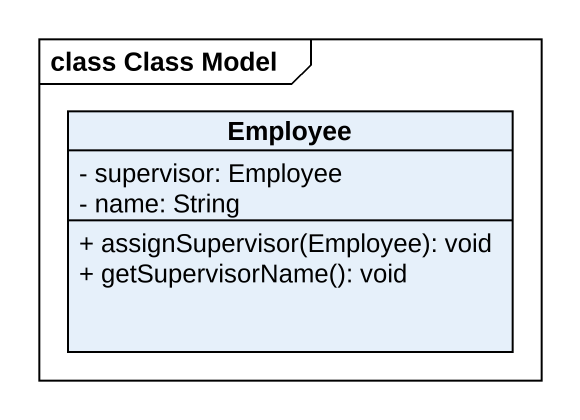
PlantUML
@startuml
mainframe class Class Model
hide circle
hide empty members
skinparam classAttributeIconSize 0
class Employee {
  - supervisor: Employee
  - name: String
  + assignSupervisor(Employee): void
  + getSupervisorName(): void
}
@enduml
